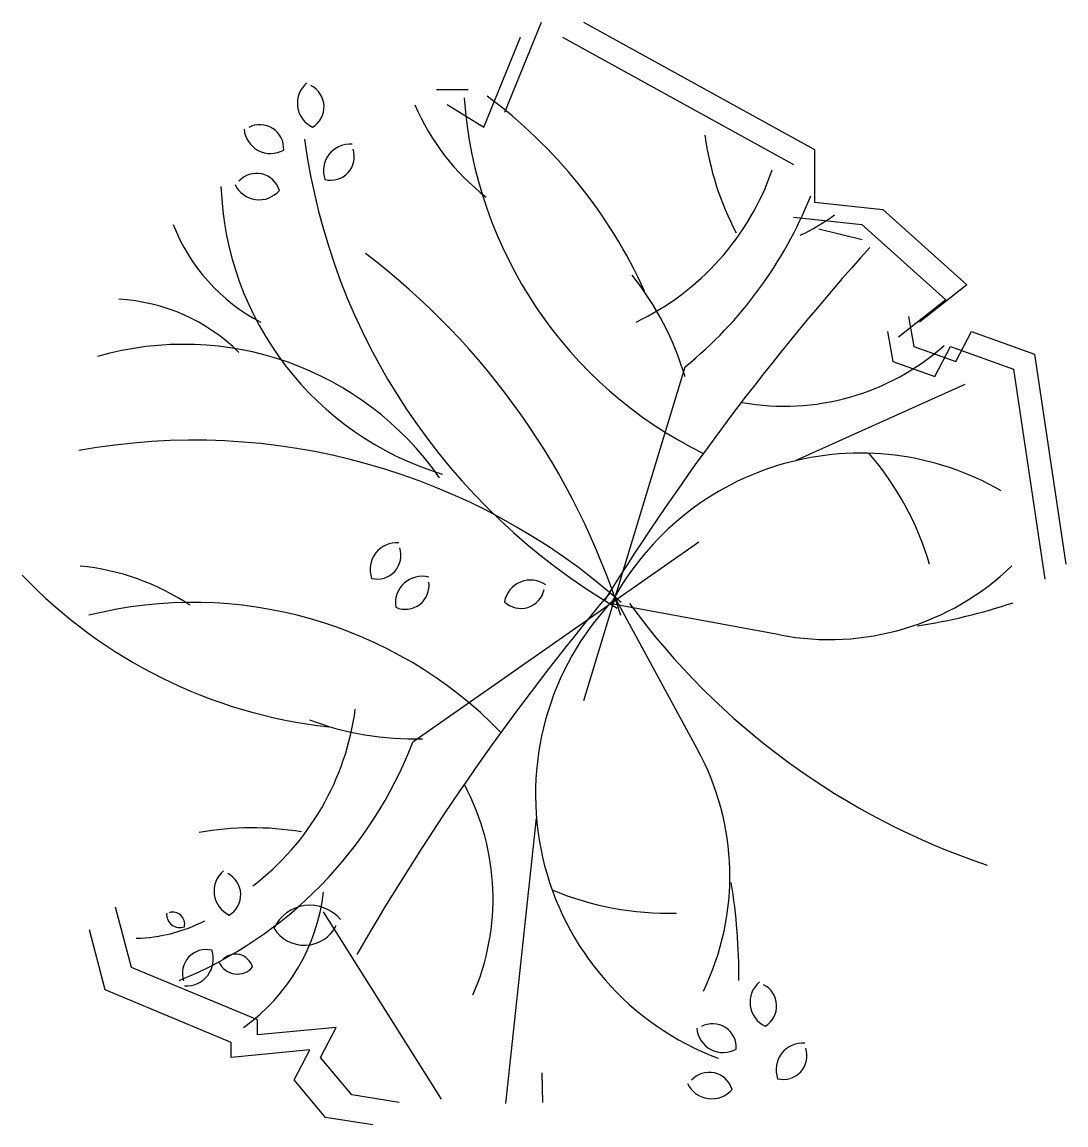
# Model space of a CAD drawing. Extents: x 4 to 605, y 7 to 642.
import ezdxf

# ---------------------------------------------------------------- set-up
doc = ezdxf.new("R2010")
doc.units = 0
doc.header["$LTSCALE"] = 1000
doc.header["$MEASUREMENT"] = 0
doc.layers.get('0').update_dxf_attribs({"linetype": 'CONTINUOUS'})

# ---------------------------------------------------------------- blocks, each defined once
blk = doc.blocks.new('XXXAZBO7', base_point=(5.858731216093402, 4.671506149573497))
for centre, radius, start, end in [((5.875277142646002, 4.67723086551166), 0.01699266632374644, 84.96282683588491, 199.6877115434465), ((5.862856053734668, 4.686295568640333), 0.01521613207993397, 256.3989128096939, 18.14224598110922)]:
    blk.add_arc(centre, radius, start, end)
blk = doc.blocks.new('CA9GB17P')
at = {"color": 0, "linetype": 'ByBlock'}
for p, q in [((205.0250851398871, 497.0729009255338), (180.1921432657978, 503.3276877581302)), ((44.87356739824884, 231.9671574709228), (103.3145368744313, 424.1013112465416)), ((264.2600414033554, 413.7721916309989), (166.9048826097005, 370.0346554392686)), ((111.0570002251422, 323.1711563665198), (-53.48178176255828, 208.028335563861)), ((0, 0), (17.63948768750515, 164.3396599977066)), ((-37.11294047638387, 2.643226473500533), (-104.961701676217, 110.3717794843783)), ((21.21632539009113, 0.6302480719961068), (20.97575857669005, 17.81871461629601))]:
    blk.add_line(p, q, dxfattribs=at)
for p, q in [((157.7078582798474, 269.7687245349628), (59.6957888208384, 287.8425884196275)), ((110.1102320287882, 204.1768737255766), (62.53275265720276, 291.7520629746175))]:
    blk.add_line(p, q)
for centre, radius, start, end in [((222.8098488913679, 596.2224501079668), 247.3893482565402, 184.0319357698834, 243.8325174411768), ((-182.406089325729, 348.2709124338664), 288.1742553793576, 24.47205448960267, 53.43065940535786), ((72.27813551724228, 628.657501197614), 135.7913688431884, 203.3461945466478, 231.9545901127179), ((250.9903374537917, 604.8116149530952), 370.2201616852592, 187.7382553779767, 239.6910869479695), ((285.1735994701207, 580.8498592304591), 172.2058539706233, 187.8786271948955, 207.5685362696939), ((9.13608691789284, 587.4905380371383), 152.6711112962867, 295.5358722461915, 340.8349759785667), ((15.5754402732465, 534.2294521454425), 179.6498465355305, 182.0481283545524, 253.1178361904707), ((-49.80333360984264, 612.1184299707994), 242.4778736194506, 309.1587719609108, 338.2830197072622), ((122.4610823765806, 601.3143328494007), 111.9016509905783, 294.8397071374199, 306.6085923670286), ((-92.37406693782202, 544.1630642751849), 106.1887751028577, 201.0528080275165, 242.7811332183872), ((-335.7433589886027, 153.4879577956635), 421.5931971564995, 17.58016937438375, 52.78544327350213), ((1296.206314425518, -483.4655904276625), 1460.774815355997, 138.0703344664886, 148.0293202651487), ((-61.12799413654716, 369.794564374979), 171.2806510821551, 16.44303513048014, 38.65808240789044), ((-228.309772178189, 356.8370314439476), 106.1887751028577, 45.28480617955499, 87.01313137042568), ((-185.3895202375284, 257.2899333927894), 179.6498465355305, 34.9481032074715, 106.0178110433898), ((160.2321942779504, 539.9106432133495), 138.5684081762175, 259.9783917629249, 311.6604650193736), ((-179.4871751749431, 11.5926036476435), 370.2201616852592, 48.37485244997264, 100.3276840199655), ((204.0914781585725, 212.1760745843476), 162.1794513433964, 60.01069502035608, 151.7689029675126), ((76.12251131736798, 260.1362290433144), 175.1966121708836, 16.69793811939951, 40.65626846624149), ((-257.5781424242051, 174.099459644156), 135.7913688431884, 56.11134928522429, 84.71974485129437), ((186.1726259948284, 418.4172519234235), 151.3493564433817, 259.1596365106644, 314.0170102554777), ((-69.99500366700977, 503.1788719391747), 288.1742553793576, 223.6640250966265, 263.5938849083375), ((1179.271545951116, -644.6074055204344), 1460.774815355997, 140.0366191327934, 149.9956049314536), ((-180.0605425606677, 41.04739847284463), 247.3893482565402, 44.2334219567654, 104.0340036280588), ((179.2476644943758, 177.9400874617348), 162.1794513433964, 136.2970364304296, 249.4279889917309), ((411.3520106617684, 536.866974687807), 421.5931971564981, 216.2149288542049, 251.4202027533234), ((184.2272599554312, 612.6551214858044), 341.8223120011542, 278.8589146825868, 288.3778781165198), ((-238.0217643650624, 246.8949624886757), 152.6711112962867, 307.2309634193755, 352.5300671517507), ((-52.84783454753574, 381.2050281988606), 171.2806510821551, 249.4078569900518, 271.622904267462), ((-279.7132890357016, 295.291296274189), 242.4778736194506, 292.2402479888192, 338.9071674370314), ((-22.38271357865506, 131.0178205599645), 151.3493564433817, 334.0489291424717, 28.90630288727782), ((-145.9309327913692, 118.0029193251407), 138.5684081762175, 336.4054743785695, 28.0875476350173), ((-146.10611141151, -13.47462039910533), 172.2058539706233, 80.49740312824832, 100.1873122030467), ((-207.6479850319049, 72.63191802764595), 341.8223120011542, 359.6880612814224, 9.207024715355415), ((-216.0206854091848, 134.8699455348701), 111.9016509905783, 305.5849800277254, 353.2262322605222), ((93.96730811061457, 284.7272295023006), 175.1966121708836, 247.4096709317007, 271.3680012785427), ((-215.3786102454617, 187.5958835822104), 92.47931099151737, 271.6022787891393, 297.0459923124023)]:
    blk.add_arc(centre, radius, start, end, dxfattribs=at)

msp = doc.modelspace()

# ---------------------------------------------------------------- linework, layer by layer
at = {"color": 0, "linetype": 'ByBlock'}
for p, q in [((282.3238437497453, 590.2184124382111), (303.4774015266007, 642.0384878200803)), ((327.6528961287217, 642.0384878200803), (460.6181164403856, 568.6267143624336)), ((270.2360964486829, 581.5817332079005), (291.3896542255384, 633.4018085897678)), ((315.5651488276594, 633.4018085897678), (448.5303691393233, 559.9900351321212)), ((243.0386650212999, 603.1734312836779), (261.1702859728898, 603.1734312836779)), ((249.0825386718275, 594.5367520533673), (270.2360964486829, 581.5817332079005)), ((460.6181164403856, 568.6267143624336), (460.6181164403856, 538.3983370563419)), ((460.6181164403856, 538.3983370563419), (499.9032951688309, 534.0799974411875)), ((499.9032951688309, 534.0799974411875), (548.254284373073, 490.896601289629)), ((448.5303691393233, 529.7616578260313), (487.8155478677722, 525.4433182108751)), ((487.8155478677722, 525.4433182108751), (536.1665370720107, 482.2599220593183)), ((548.254284373073, 490.896601289629), (521.0568529456864, 469.3049032138515)), ((536.1665370720107, 482.2599220593183), (508.9691056446277, 460.6682239835391)), ((514.6238440864104, 472.5185139909008), (517.645780911676, 455.2451555302778)), ((502.5360967853517, 463.8818347605884), (505.5580336106136, 446.6084762999653)), ((541.821275513797, 446.6084762999653), (550.8870859895937, 463.8818347605884)), ((550.8870859895937, 463.8818347605884), (587.1503278927735, 450.9268159151216)), ((517.645780911676, 455.2451555302778), (541.821275513797, 446.6084762999653)), ((529.7335282127347, 437.9717970696547), (538.7993386885314, 455.2451555302778)), ((538.7993386885314, 455.2451555302778), (575.0625805917111, 442.2901366848091)), ((587.1503278927735, 450.9268159151216), (605.2819488443633, 330.0133066907601)), ((505.5580336106136, 446.6084762999653), (529.7335282127347, 437.9717970696547)), ((575.0625805917111, 442.2901366848091), (593.1942015433046, 321.3766274604495)), ((67.3649323914301, 98.02827589162371), (58.29912191563699, 132.5749928128698)), ((52.25524826510582, 85.07325704615687), (43.18943778931271, 119.619973967403)), ((139.8914161977932, 67.79989858553381), (67.3649323914301, 98.02827589162371)), ((124.7817320714689, 54.84487974006697), (52.25524826510582, 85.07325704615687)), ((139.8914161977932, 59.16321935522319), (139.8914161977932, 67.79989858553381)), ((185.2204685767697, 63.48155897037759), (139.8914161977932, 59.16321935522319)), ((176.1546581009766, 46.20820050975453), (185.2204685767697, 63.48155897037759)), ((124.7817320714689, 46.20820050975453), (124.7817320714689, 54.84487974006697)), ((170.1107844504454, 50.52654012491075), (124.7817320714689, 46.20820050975453)), ((161.0449739746487, 33.25318166428769), (170.1107844504454, 50.52654012491075)), ((194.2862790525664, 24.61650243397708), (176.1546581009766, 46.20820050975453)), ((179.1765949262385, 11.66148358851024), (161.0449739746487, 33.25318166428769)), ((221.4837104799531, 20.29816281882086), (194.2862790525664, 24.61650243397708)), ((206.3740263536251, 7.343143973354017), (179.1765949262385, 11.66148358851024))]:
    msp.add_line(p, q, dxfattribs=at)

# ---------------------------------------------------------------- block references
at = {"color": 0, "linetype": 'ByBlock', "zscale": 900}
for p, xscale, yscale, rotation in [((171.3328167457062, 581.1799504563787), 900, 900, 45), ((155.0986910099805, 567.9236521028779), 900, 900, 100), ((152.7795301905885, 544.7251299842501), 900, 900, 120), ((219.0475789877096, 305.3080389161878), 900, 900, 350.0000000000001), ((281.6649211112276, 308.6221135045635), 900, 900, 330.0000000000001), ((123.3761800597181, 127.7545206843224), 900, 900, 45), ((148.8869490730008, 121.1263715075729), 1350, 1350, 315), ((97.86541104643175, 121.1263715075729), 450, 450, 90), ((114.0995367821611, 107.8700731540703), 900, 900, 180), ((137.2911449760554, 97.9278493889451), 675, 675, 120), ((431.8697029514738, 63.78883531090923), 900, 900, 45), ((415.6355772157481, 50.53253695740841), 900, 900, 100), ((413.3164163963561, 27.3340148387806), 900, 900, 120)]:
    msp.add_blockref('XXXAZBO7', p, dxfattribs=dict(at, xscale=xscale, yscale=yscale, rotation=rotation))
at = {"color": 0, "linetype": 'ByBlock'}
msp.add_blockref('CA9GB17P', (282.8876491332894, 19.60679846668813), dxfattribs=at)
at = {"color": 0, "linetype": 'ByBlock', "xscale": 900, "yscale": 900, "zscale": 900}
for p in [(178.2902992038748, 551.3532791610014), (205.1326140713759, 321.8784118580643), (438.8271854096424, 33.96216401553193)]:
    msp.add_blockref('XXXAZBO7', p, dxfattribs=at)

doc.saveas('drawing.dxf')
